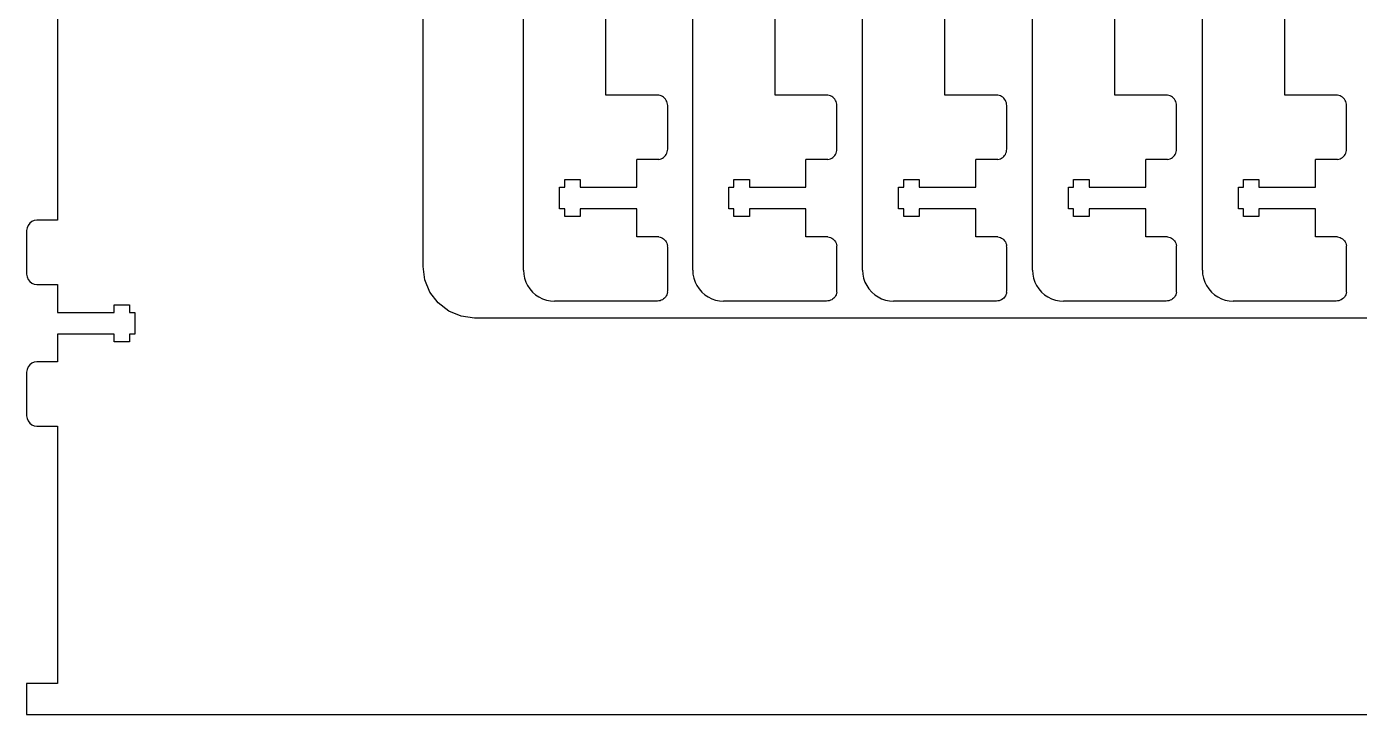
# Model space of a CAD drawing. Header units: metres. Extents: x 2236 to 2658, y -856 to -372.
# Drawn here: x 2236.4 to 2495.3, y -855.7 to -722.1 of the extents above; entities that cross this region are included whole.
import ezdxf

# ---------------------------------------------------------------- set-up
doc = ezdxf.new("R2010")
doc.units = ezdxf.units.M

msp = doc.modelspace()

# ---------------------------------------------------------------- linework, layer by layer
at = {"layer": '2'}
for p, q in [((2313.4, -768.7, 6), (2313.4, -520.7, 6)), ((2242.4, -529.7, 6), (2242.4, -759.7, 6)), ((2236.67, -760.7, 6), (2236.47, -761.18, 6)), ((2236.99, -760.29, 6), (2236.67, -760.7, 6)), ((2237.4, -759.97, 6), (2236.99, -760.29, 6)), ((2237.88, -759.77, 6), (2237.4, -759.97, 6)), ((2238.4, -759.7, 6), (2237.88, -759.77, 6)), ((2242.4, -759.7, 6), (2238.4, -759.7, 6)), ((2236.47, -761.18, 6), (2236.4, -761.7, 6)), ((2236.4, -761.7, 6), (2236.4, -770.2, 6)), ((2313.74, -771.29, 6), (2313.4, -768.7, 6)), ((2236.4, -770.2, 6), (2236.47, -770.72, 6)), ((2236.47, -770.72, 6), (2236.67, -771.2, 6)), ((2236.67, -771.2, 6), (2236.99, -771.61, 6)), ((2314.74, -773.7, 6), (2313.74, -771.29, 6)), ((2236.99, -771.61, 6), (2237.4, -771.93, 6)), ((2237.4, -771.93, 6), (2237.88, -772.13, 6)), ((2237.88, -772.13, 6), (2238.4, -772.2, 6)), ((2238.4, -772.2, 6), (2242.4, -772.2, 6)), ((2242.4, -772.2, 6), (2242.4, -777.6, 6)), ((2316.33, -775.77, 6), (2314.74, -773.7, 6)), ((2253.4, -777.6, 6), (2253.4, -776.1, 6)), ((2253.4, -776.1, 6), (2256.4, -776.1, 6)), ((2256.4, -776.1, 6), (2256.4, -777.6, 6)), ((2318.4, -777.36, 6), (2316.33, -775.77, 6)), ((2242.4, -777.6, 6), (2253.4, -777.6, 6)), ((2256.4, -777.6, 6), (2257.4, -777.6, 6)), ((2257.4, -777.6, 6), (2257.4, -781.8, 6)), ((2320.81, -778.36, 6), (2318.4, -777.36, 6)), ((2323.4, -778.7, 6), (2320.81, -778.36, 6)), ((2571.4, -778.7, 6), (2323.4, -778.7, 6)), ((2253.4, -781.8, 6), (2242.4, -781.8, 6)), ((2242.4, -781.8, 6), (2242.4, -787.2, 6)), ((2253.4, -783.3, 6), (2253.4, -781.8, 6)), ((2257.4, -781.8, 6), (2256.4, -781.8, 6)), ((2256.4, -781.8, 6), (2256.4, -783.3, 6)), ((2256.4, -783.3, 6), (2253.4, -783.3, 6)), ((2236.47, -788.68, 6), (2236.4, -789.2, 6)), ((2236.4, -789.2, 6), (2236.4, -797.7, 6)), ((2236.67, -788.2, 6), (2236.47, -788.68, 6)), ((2236.99, -787.79, 6), (2236.67, -788.2, 6)), ((2237.4, -787.47, 6), (2236.99, -787.79, 6)), ((2237.88, -787.27, 6), (2237.4, -787.47, 6)), ((2238.4, -787.2, 6), (2237.88, -787.27, 6)), ((2242.4, -787.2, 6), (2238.4, -787.2, 6)), ((2236.4, -797.7, 6), (2236.47, -798.22, 6)), ((2236.47, -798.22, 6), (2236.67, -798.7, 6)), ((2236.67, -798.7, 6), (2236.99, -799.11, 6)), ((2236.99, -799.11, 6), (2237.4, -799.43, 6)), ((2237.4, -799.43, 6), (2237.88, -799.63, 6)), ((2237.88, -799.63, 6), (2238.4, -799.7, 6)), ((2238.4, -799.7, 6), (2242.4, -799.7, 6)), ((2242.4, -799.7, 6), (2242.4, -849.7, 6)), ((2242.4, -849.7, 6), (2236.4, -849.7, 6)), ((2236.4, -849.7, 6), (2236.4, -855.7, 6)), ((2236.4, -855.7, 6), (2614.8, -855.7, 6))]:
    msp.add_line(p, q, dxfattribs=at)
at = {"layer": '4'}
for p, q in [((2464.8, -769.4, 6), (2464.8, -661.4, 6)), ((2480.8, -735.4, 6), (2480.8, -695.4, 6)), ((2490.8, -735.4, 6), (2480.8, -735.4, 6)), ((2491.06, -735.42, 6), (2490.8, -735.4, 6)), ((2491.32, -735.47, 6), (2491.06, -735.42, 6)), ((2491.57, -735.55, 6), (2491.32, -735.47, 6)), ((2491.8, -735.67, 6), (2491.57, -735.55, 6)), ((2492.02, -735.81, 6), (2491.8, -735.67, 6)), ((2492.21, -735.99, 6), (2492.02, -735.81, 6)), ((2492.39, -736.18, 6), (2492.21, -735.99, 6)), ((2492.53, -736.4, 6), (2492.39, -736.18, 6)), ((2492.65, -736.63, 6), (2492.53, -736.4, 6)), ((2492.73, -736.88, 6), (2492.65, -736.63, 6)), ((2492.78, -737.14, 6), (2492.73, -736.88, 6)), ((2492.8, -737.4, 6), (2492.78, -737.14, 6)), ((2492.8, -745.9, 6), (2492.8, -737.4, 6)), ((2486.8, -753.3, 6), (2486.8, -747.9, 6)), ((2490.8, -747.9, 6), (2486.8, -747.9, 6)), ((2491.06, -747.88, 6), (2490.8, -747.9, 6)), ((2491.06, -747.88, 6), (2491.32, -747.83, 6)), ((2491.32, -747.83, 6), (2491.57, -747.75, 6)), ((2491.57, -747.75, 6), (2491.8, -747.63, 6)), ((2491.8, -747.63, 6), (2492.02, -747.49, 6)), ((2492.02, -747.49, 6), (2492.21, -747.31, 6)), ((2492.21, -747.31, 6), (2492.39, -747.12, 6)), ((2492.39, -747.12, 6), (2492.53, -746.9, 6)), ((2492.53, -746.9, 6), (2492.65, -746.67, 6)), ((2492.65, -746.67, 6), (2492.73, -746.42, 6)), ((2492.73, -746.42, 6), (2492.78, -746.16, 6)), ((2492.78, -746.16, 6), (2492.8, -745.9, 6)), ((2471.8, -757.5, 6), (2471.8, -753.3, 6)), ((2471.8, -753.3, 6), (2472.8, -753.3, 6)), ((2472.8, -753.3, 6), (2472.8, -751.8, 6)), ((2472.8, -751.8, 6), (2475.8, -751.8, 6)), ((2475.8, -751.8, 6), (2475.8, -753.3, 6)), ((2475.8, -753.3, 6), (2486.8, -753.3, 6)), ((2472.8, -757.5, 6), (2471.8, -757.5, 6)), ((2472.8, -759, 6), (2472.8, -757.5, 6)), ((2486.8, -757.5, 6), (2475.8, -757.5, 6)), ((2475.8, -757.5, 6), (2475.8, -759, 6)), ((2486.8, -762.9, 6), (2486.8, -757.5, 6)), ((2475.8, -759, 6), (2472.8, -759, 6)), ((2490.8, -762.9, 6), (2486.8, -762.9, 6)), ((2491.06, -762.92, 6), (2490.8, -762.9, 6)), ((2491.06, -762.92, 6), (2491.32, -762.97, 6)), ((2491.32, -762.97, 6), (2491.57, -763.05, 6)), ((2491.57, -763.05, 6), (2491.8, -763.17, 6)), ((2491.8, -763.17, 6), (2492.02, -763.31, 6)), ((2492.02, -763.31, 6), (2492.21, -763.49, 6)), ((2492.21, -763.49, 6), (2492.39, -763.68, 6)), ((2492.39, -763.68, 6), (2492.53, -763.9, 6)), ((2492.53, -763.9, 6), (2492.65, -764.13, 6)), ((2492.65, -764.13, 6), (2492.73, -764.38, 6)), ((2492.73, -764.38, 6), (2492.78, -764.64, 6)), ((2492.8, -764.9, 6), (2492.78, -764.64, 6)), ((2492.8, -773.4, 6), (2492.8, -764.9, 6)), ((2464.8, -769.4, 6), (2464.85, -770.18, 6)), ((2464.85, -770.18, 6), (2465, -770.95, 6)), ((2465, -770.95, 6), (2465.26, -771.7, 6)), ((2465.26, -771.7, 6), (2465.6, -772.4, 6)), ((2465.6, -772.4, 6), (2466.04, -773.05, 6)), ((2466.04, -773.05, 6), (2466.56, -773.64, 6)), ((2466.56, -773.64, 6), (2467.15, -774.16, 6)), ((2492.73, -773.92, 6), (2492.65, -774.17, 6)), ((2492.78, -773.66, 6), (2492.73, -773.92, 6)), ((2492.78, -773.66, 6), (2492.8, -773.4, 6)), ((2467.15, -774.16, 6), (2467.8, -774.6, 6)), ((2467.8, -774.6, 6), (2468.5, -774.94, 6)), ((2468.5, -774.94, 6), (2469.25, -775.2, 6)), ((2469.25, -775.2, 6), (2470.02, -775.35, 6)), ((2470.02, -775.35, 6), (2470.8, -775.4, 6)), ((2490.8, -775.4, 6), (2470.8, -775.4, 6)), ((2491.06, -775.38, 6), (2490.8, -775.4, 6)), ((2491.32, -775.33, 6), (2491.06, -775.38, 6)), ((2491.57, -775.25, 6), (2491.32, -775.33, 6)), ((2491.8, -775.13, 6), (2491.57, -775.25, 6)), ((2492.02, -774.99, 6), (2491.8, -775.13, 6)), ((2492.21, -774.81, 6), (2492.02, -774.99, 6)), ((2492.39, -774.62, 6), (2492.21, -774.81, 6)), ((2492.53, -774.4, 6), (2492.39, -774.62, 6)), ((2492.65, -774.17, 6), (2492.53, -774.4, 6))]:
    msp.add_line(p, q, dxfattribs=at)
at = {"layer": '6'}
for p, q in [((2431.8, -769.4, 6), (2431.8, -661.4, 6)), ((2447.8, -735.4, 6), (2447.8, -695.4, 6)), ((2457.8, -735.4, 6), (2447.8, -735.4, 6)), ((2458.06, -735.42, 6), (2457.8, -735.4, 6)), ((2458.32, -735.47, 6), (2458.06, -735.42, 6)), ((2458.57, -735.55, 6), (2458.32, -735.47, 6)), ((2458.8, -735.67, 6), (2458.57, -735.55, 6)), ((2459.02, -735.81, 6), (2458.8, -735.67, 6)), ((2459.21, -735.99, 6), (2459.02, -735.81, 6)), ((2459.39, -736.18, 6), (2459.21, -735.99, 6)), ((2459.53, -736.4, 6), (2459.39, -736.18, 6)), ((2459.65, -736.63, 6), (2459.53, -736.4, 6)), ((2459.73, -736.88, 6), (2459.65, -736.63, 6)), ((2459.78, -737.14, 6), (2459.73, -736.88, 6)), ((2459.8, -737.4, 6), (2459.78, -737.14, 6)), ((2459.8, -745.9, 6), (2459.8, -737.4, 6)), ((2453.8, -753.3, 6), (2453.8, -747.9, 6)), ((2457.8, -747.9, 6), (2453.8, -747.9, 6)), ((2458.06, -747.88, 6), (2457.8, -747.9, 6)), ((2458.06, -747.88, 6), (2458.32, -747.83, 6)), ((2458.32, -747.83, 6), (2458.57, -747.75, 6)), ((2458.57, -747.75, 6), (2458.8, -747.63, 6)), ((2458.8, -747.63, 6), (2459.02, -747.49, 6)), ((2459.02, -747.49, 6), (2459.21, -747.31, 6)), ((2459.21, -747.31, 6), (2459.39, -747.12, 6)), ((2459.39, -747.12, 6), (2459.53, -746.9, 6)), ((2459.53, -746.9, 6), (2459.65, -746.67, 6)), ((2459.65, -746.67, 6), (2459.73, -746.42, 6)), ((2459.73, -746.42, 6), (2459.78, -746.16, 6)), ((2459.78, -746.16, 6), (2459.8, -745.9, 6)), ((2438.8, -757.5, 6), (2438.8, -753.3, 6)), ((2438.8, -753.3, 6), (2439.8, -753.3, 6)), ((2439.8, -753.3, 6), (2439.8, -751.8, 6)), ((2439.8, -751.8, 6), (2442.8, -751.8, 6)), ((2442.8, -751.8, 6), (2442.8, -753.3, 6)), ((2442.8, -753.3, 6), (2453.8, -753.3, 6)), ((2439.8, -757.5, 6), (2438.8, -757.5, 6)), ((2439.8, -759, 6), (2439.8, -757.5, 6)), ((2453.8, -757.5, 6), (2442.8, -757.5, 6)), ((2442.8, -757.5, 6), (2442.8, -759, 6)), ((2453.8, -762.9, 6), (2453.8, -757.5, 6)), ((2442.8, -759, 6), (2439.8, -759, 6)), ((2457.8, -762.9, 6), (2453.8, -762.9, 6)), ((2458.06, -762.92, 6), (2457.8, -762.9, 6)), ((2458.06, -762.92, 6), (2458.32, -762.97, 6)), ((2458.32, -762.97, 6), (2458.57, -763.05, 6)), ((2458.57, -763.05, 6), (2458.8, -763.17, 6)), ((2458.8, -763.17, 6), (2459.02, -763.31, 6)), ((2459.02, -763.31, 6), (2459.21, -763.49, 6)), ((2459.21, -763.49, 6), (2459.39, -763.68, 6)), ((2459.39, -763.68, 6), (2459.53, -763.9, 6)), ((2459.53, -763.9, 6), (2459.65, -764.13, 6)), ((2459.65, -764.13, 6), (2459.73, -764.38, 6)), ((2459.73, -764.38, 6), (2459.78, -764.64, 6)), ((2459.8, -764.9, 6), (2459.78, -764.64, 6)), ((2459.8, -773.4, 6), (2459.8, -764.9, 6)), ((2431.8, -769.4, 6), (2431.85, -770.18, 6)), ((2431.85, -770.18, 6), (2432, -770.95, 6)), ((2432, -770.95, 6), (2432.26, -771.7, 6)), ((2432.26, -771.7, 6), (2432.6, -772.4, 6)), ((2432.6, -772.4, 6), (2433.04, -773.05, 6)), ((2433.04, -773.05, 6), (2433.56, -773.64, 6)), ((2433.56, -773.64, 6), (2434.15, -774.16, 6)), ((2459.73, -773.92, 6), (2459.65, -774.17, 6)), ((2459.78, -773.66, 6), (2459.73, -773.92, 6)), ((2459.78, -773.66, 6), (2459.8, -773.4, 6)), ((2434.15, -774.16, 6), (2434.8, -774.6, 6)), ((2434.8, -774.6, 6), (2435.5, -774.94, 6)), ((2435.5, -774.94, 6), (2436.25, -775.2, 6)), ((2436.25, -775.2, 6), (2437.02, -775.35, 6)), ((2437.02, -775.35, 6), (2437.8, -775.4, 6)), ((2457.8, -775.4, 6), (2437.8, -775.4, 6)), ((2458.06, -775.38, 6), (2457.8, -775.4, 6)), ((2458.32, -775.33, 6), (2458.06, -775.38, 6)), ((2458.57, -775.25, 6), (2458.32, -775.33, 6)), ((2458.8, -775.13, 6), (2458.57, -775.25, 6)), ((2459.02, -774.99, 6), (2458.8, -775.13, 6)), ((2459.21, -774.81, 6), (2459.02, -774.99, 6)), ((2459.39, -774.62, 6), (2459.21, -774.81, 6)), ((2459.53, -774.4, 6), (2459.39, -774.62, 6)), ((2459.65, -774.17, 6), (2459.53, -774.4, 6))]:
    msp.add_line(p, q, dxfattribs=at)
at = {"layer": '7'}
for p, q in [((2332.93, -769.4, 6), (2332.93, -661.4, 6)), ((2348.93, -735.4, 6), (2348.93, -695.4, 6)), ((2358.93, -735.4, 6), (2348.93, -735.4, 6)), ((2359.19, -735.42, 6), (2358.93, -735.4, 6)), ((2359.45, -735.47, 6), (2359.19, -735.42, 6)), ((2359.69, -735.55, 6), (2359.45, -735.47, 6)), ((2359.93, -735.67, 6), (2359.69, -735.55, 6)), ((2360.15, -735.81, 6), (2359.93, -735.67, 6)), ((2360.34, -735.99, 6), (2360.15, -735.81, 6)), ((2360.52, -736.18, 6), (2360.34, -735.99, 6)), ((2360.66, -736.4, 6), (2360.52, -736.18, 6)), ((2360.78, -736.63, 6), (2360.66, -736.4, 6)), ((2360.86, -736.88, 6), (2360.78, -736.63, 6)), ((2360.91, -737.14, 6), (2360.86, -736.88, 6)), ((2360.93, -737.4, 6), (2360.91, -737.14, 6)), ((2360.93, -745.9, 6), (2360.93, -737.4, 6)), ((2354.93, -753.3, 6), (2354.93, -747.9, 6)), ((2358.93, -747.9, 6), (2354.93, -747.9, 6)), ((2359.19, -747.88, 6), (2358.93, -747.9, 6)), ((2359.19, -747.88, 6), (2359.45, -747.83, 6)), ((2359.45, -747.83, 6), (2359.69, -747.75, 6)), ((2359.69, -747.75, 6), (2359.93, -747.63, 6)), ((2359.93, -747.63, 6), (2360.15, -747.49, 6)), ((2360.15, -747.49, 6), (2360.34, -747.31, 6)), ((2360.34, -747.31, 6), (2360.52, -747.12, 6)), ((2360.52, -747.12, 6), (2360.66, -746.9, 6)), ((2360.66, -746.9, 6), (2360.78, -746.67, 6)), ((2360.78, -746.67, 6), (2360.86, -746.42, 6)), ((2360.86, -746.42, 6), (2360.91, -746.16, 6)), ((2360.91, -746.16, 6), (2360.93, -745.9, 6)), ((2339.93, -757.5, 6), (2339.93, -753.3, 6)), ((2339.93, -753.3, 6), (2340.93, -753.3, 6)), ((2340.93, -753.3, 6), (2340.93, -751.8, 6)), ((2340.93, -751.8, 6), (2343.93, -751.8, 6)), ((2343.93, -751.8, 6), (2343.93, -753.3, 6)), ((2343.93, -753.3, 6), (2354.93, -753.3, 6)), ((2340.93, -757.5, 6), (2339.93, -757.5, 6)), ((2340.93, -759, 6), (2340.93, -757.5, 6)), ((2354.93, -757.5, 6), (2343.93, -757.5, 6)), ((2343.93, -757.5, 6), (2343.93, -759, 6)), ((2354.93, -762.9, 6), (2354.93, -757.5, 6)), ((2343.93, -759, 6), (2340.93, -759, 6)), ((2358.93, -762.9, 6), (2354.93, -762.9, 6)), ((2359.19, -762.92, 6), (2358.93, -762.9, 6)), ((2359.19, -762.92, 6), (2359.45, -762.97, 6)), ((2359.45, -762.97, 6), (2359.69, -763.05, 6)), ((2359.69, -763.05, 6), (2359.93, -763.17, 6)), ((2359.93, -763.17, 6), (2360.15, -763.31, 6)), ((2360.15, -763.31, 6), (2360.34, -763.49, 6)), ((2360.34, -763.49, 6), (2360.52, -763.68, 6)), ((2360.52, -763.68, 6), (2360.66, -763.9, 6)), ((2360.66, -763.9, 6), (2360.78, -764.13, 6)), ((2360.78, -764.13, 6), (2360.86, -764.38, 6)), ((2360.86, -764.38, 6), (2360.91, -764.64, 6)), ((2360.93, -764.9, 6), (2360.91, -764.64, 6)), ((2360.93, -773.4, 6), (2360.93, -764.9, 6)), ((2332.93, -769.4, 6), (2332.98, -770.18, 6)), ((2332.98, -770.18, 6), (2333.13, -770.95, 6)), ((2333.13, -770.95, 6), (2333.39, -771.7, 6)), ((2333.39, -771.7, 6), (2333.73, -772.4, 6)), ((2333.73, -772.4, 6), (2334.17, -773.05, 6)), ((2334.17, -773.05, 6), (2334.69, -773.64, 6)), ((2334.69, -773.64, 6), (2335.28, -774.16, 6)), ((2360.86, -773.92, 6), (2360.78, -774.17, 6)), ((2360.91, -773.66, 6), (2360.86, -773.92, 6)), ((2360.91, -773.66, 6), (2360.93, -773.4, 6)), ((2335.28, -774.16, 6), (2335.93, -774.6, 6)), ((2335.93, -774.6, 6), (2336.63, -774.94, 6)), ((2336.63, -774.94, 6), (2337.38, -775.2, 6)), ((2337.38, -775.2, 6), (2338.15, -775.35, 6)), ((2338.15, -775.35, 6), (2338.93, -775.4, 6)), ((2358.93, -775.4, 6), (2338.93, -775.4, 6)), ((2359.19, -775.38, 6), (2358.93, -775.4, 6)), ((2359.45, -775.33, 6), (2359.19, -775.38, 6)), ((2359.69, -775.25, 6), (2359.45, -775.33, 6)), ((2359.93, -775.13, 6), (2359.69, -775.25, 6)), ((2360.15, -774.99, 6), (2359.93, -775.13, 6)), ((2360.34, -774.81, 6), (2360.15, -774.99, 6)), ((2360.52, -774.62, 6), (2360.34, -774.81, 6)), ((2360.66, -774.4, 6), (2360.52, -774.62, 6)), ((2360.78, -774.17, 6), (2360.66, -774.4, 6))]:
    msp.add_line(p, q, dxfattribs=at)
at = {"layer": '8'}
for p, q in [((2398.8, -769.4, 6), (2398.8, -661.4, 6)), ((2414.8, -735.4, 6), (2414.8, -695.4, 6)), ((2424.8, -735.4, 6), (2414.8, -735.4, 6)), ((2425.06, -735.42, 6), (2424.8, -735.4, 6)), ((2425.32, -735.47, 6), (2425.06, -735.42, 6)), ((2425.57, -735.55, 6), (2425.32, -735.47, 6)), ((2425.8, -735.67, 6), (2425.57, -735.55, 6)), ((2426.02, -735.81, 6), (2425.8, -735.67, 6)), ((2426.21, -735.99, 6), (2426.02, -735.81, 6)), ((2426.39, -736.18, 6), (2426.21, -735.99, 6)), ((2426.53, -736.4, 6), (2426.39, -736.18, 6)), ((2426.65, -736.63, 6), (2426.53, -736.4, 6)), ((2426.73, -736.88, 6), (2426.65, -736.63, 6)), ((2426.78, -737.14, 6), (2426.73, -736.88, 6)), ((2426.8, -737.4, 6), (2426.78, -737.14, 6)), ((2426.8, -745.9, 6), (2426.8, -737.4, 6)), ((2420.8, -753.3, 6), (2420.8, -747.9, 6)), ((2424.8, -747.9, 6), (2420.8, -747.9, 6)), ((2425.06, -747.88, 6), (2424.8, -747.9, 6)), ((2425.06, -747.88, 6), (2425.32, -747.83, 6)), ((2425.32, -747.83, 6), (2425.57, -747.75, 6)), ((2425.57, -747.75, 6), (2425.8, -747.63, 6)), ((2425.8, -747.63, 6), (2426.02, -747.49, 6)), ((2426.02, -747.49, 6), (2426.21, -747.31, 6)), ((2426.21, -747.31, 6), (2426.39, -747.12, 6)), ((2426.39, -747.12, 6), (2426.53, -746.9, 6)), ((2426.53, -746.9, 6), (2426.65, -746.67, 6)), ((2426.65, -746.67, 6), (2426.73, -746.42, 6)), ((2426.73, -746.42, 6), (2426.78, -746.16, 6)), ((2426.78, -746.16, 6), (2426.8, -745.9, 6)), ((2405.8, -757.5, 6), (2405.8, -753.3, 6)), ((2405.8, -753.3, 6), (2406.8, -753.3, 6)), ((2406.8, -753.3, 6), (2406.8, -751.8, 6)), ((2406.8, -751.8, 6), (2409.8, -751.8, 6)), ((2409.8, -751.8, 6), (2409.8, -753.3, 6)), ((2409.8, -753.3, 6), (2420.8, -753.3, 6)), ((2406.8, -757.5, 6), (2405.8, -757.5, 6)), ((2406.8, -759, 6), (2406.8, -757.5, 6)), ((2420.8, -757.5, 6), (2409.8, -757.5, 6)), ((2409.8, -757.5, 6), (2409.8, -759, 6)), ((2420.8, -762.9, 6), (2420.8, -757.5, 6)), ((2409.8, -759, 6), (2406.8, -759, 6)), ((2424.8, -762.9, 6), (2420.8, -762.9, 6)), ((2425.06, -762.92, 6), (2424.8, -762.9, 6)), ((2425.06, -762.92, 6), (2425.32, -762.97, 6)), ((2425.32, -762.97, 6), (2425.57, -763.05, 6)), ((2425.57, -763.05, 6), (2425.8, -763.17, 6)), ((2425.8, -763.17, 6), (2426.02, -763.31, 6)), ((2426.02, -763.31, 6), (2426.21, -763.49, 6)), ((2426.21, -763.49, 6), (2426.39, -763.68, 6)), ((2426.39, -763.68, 6), (2426.53, -763.9, 6)), ((2426.53, -763.9, 6), (2426.65, -764.13, 6)), ((2426.65, -764.13, 6), (2426.73, -764.38, 6)), ((2426.73, -764.38, 6), (2426.78, -764.64, 6)), ((2426.8, -764.9, 6), (2426.78, -764.64, 6)), ((2426.8, -773.4, 6), (2426.8, -764.9, 6)), ((2398.8, -769.4, 6), (2398.85, -770.18, 6)), ((2398.85, -770.18, 6), (2399, -770.95, 6)), ((2399, -770.95, 6), (2399.26, -771.7, 6)), ((2399.26, -771.7, 6), (2399.6, -772.4, 6)), ((2399.6, -772.4, 6), (2400.04, -773.05, 6)), ((2400.04, -773.05, 6), (2400.56, -773.64, 6)), ((2400.56, -773.64, 6), (2401.15, -774.16, 6)), ((2426.73, -773.92, 6), (2426.65, -774.17, 6)), ((2426.78, -773.66, 6), (2426.73, -773.92, 6)), ((2426.78, -773.66, 6), (2426.8, -773.4, 6)), ((2401.15, -774.16, 6), (2401.8, -774.6, 6)), ((2401.8, -774.6, 6), (2402.5, -774.94, 6)), ((2402.5, -774.94, 6), (2403.25, -775.2, 6)), ((2403.25, -775.2, 6), (2404.02, -775.35, 6)), ((2404.02, -775.35, 6), (2404.8, -775.4, 6)), ((2424.8, -775.4, 6), (2404.8, -775.4, 6)), ((2425.06, -775.38, 6), (2424.8, -775.4, 6)), ((2425.32, -775.33, 6), (2425.06, -775.38, 6)), ((2425.57, -775.25, 6), (2425.32, -775.33, 6)), ((2425.8, -775.13, 6), (2425.57, -775.25, 6)), ((2426.02, -774.99, 6), (2425.8, -775.13, 6)), ((2426.21, -774.81, 6), (2426.02, -774.99, 6)), ((2426.39, -774.62, 6), (2426.21, -774.81, 6)), ((2426.53, -774.4, 6), (2426.39, -774.62, 6)), ((2426.65, -774.17, 6), (2426.53, -774.4, 6))]:
    msp.add_line(p, q, dxfattribs=at)
at = {"layer": '9'}
for p, q in [((2365.8, -769.4, 6), (2365.8, -661.4, 6)), ((2381.8, -735.4, 6), (2381.8, -695.4, 6)), ((2391.8, -735.4, 6), (2381.8, -735.4, 6)), ((2392.06, -735.42, 6), (2391.8, -735.4, 6)), ((2392.32, -735.47, 6), (2392.06, -735.42, 6)), ((2392.57, -735.55, 6), (2392.32, -735.47, 6)), ((2392.8, -735.67, 6), (2392.57, -735.55, 6)), ((2393.02, -735.81, 6), (2392.8, -735.67, 6)), ((2393.21, -735.99, 6), (2393.02, -735.81, 6)), ((2393.39, -736.18, 6), (2393.21, -735.99, 6)), ((2393.53, -736.4, 6), (2393.39, -736.18, 6)), ((2393.65, -736.63, 6), (2393.53, -736.4, 6)), ((2393.73, -736.88, 6), (2393.65, -736.63, 6)), ((2393.78, -737.14, 6), (2393.73, -736.88, 6)), ((2393.8, -737.4, 6), (2393.78, -737.14, 6)), ((2393.8, -745.9, 6), (2393.8, -737.4, 6)), ((2391.8, -747.9, 6), (2387.8, -747.9, 6)), ((2387.8, -753.3, 6), (2387.8, -747.9, 6)), ((2392.06, -747.88, 6), (2391.8, -747.9, 6)), ((2392.06, -747.88, 6), (2392.32, -747.83, 6)), ((2392.32, -747.83, 6), (2392.57, -747.75, 6)), ((2392.57, -747.75, 6), (2392.8, -747.63, 6)), ((2392.8, -747.63, 6), (2393.02, -747.49, 6)), ((2393.02, -747.49, 6), (2393.21, -747.31, 6)), ((2393.21, -747.31, 6), (2393.39, -747.12, 6)), ((2393.39, -747.12, 6), (2393.53, -746.9, 6)), ((2393.53, -746.9, 6), (2393.65, -746.67, 6)), ((2393.65, -746.67, 6), (2393.73, -746.42, 6)), ((2393.73, -746.42, 6), (2393.78, -746.16, 6)), ((2393.78, -746.16, 6), (2393.8, -745.9, 6)), ((2372.8, -757.5, 6), (2372.8, -753.3, 6)), ((2372.8, -753.3, 6), (2373.8, -753.3, 6)), ((2373.8, -751.8, 6), (2376.8, -751.8, 6)), ((2373.8, -753.3, 6), (2373.8, -751.8, 6)), ((2376.8, -751.8, 6), (2376.8, -753.3, 6)), ((2376.8, -753.3, 6), (2387.8, -753.3, 6)), ((2373.8, -757.5, 6), (2372.8, -757.5, 6)), ((2373.8, -759, 6), (2373.8, -757.5, 6)), ((2376.8, -757.5, 6), (2376.8, -759, 6)), ((2387.8, -757.5, 6), (2376.8, -757.5, 6)), ((2387.8, -762.9, 6), (2387.8, -757.5, 6)), ((2376.8, -759, 6), (2373.8, -759, 6)), ((2391.8, -762.9, 6), (2387.8, -762.9, 6)), ((2392.06, -762.92, 6), (2391.8, -762.9, 6)), ((2392.06, -762.92, 6), (2392.32, -762.97, 6)), ((2392.32, -762.97, 6), (2392.57, -763.05, 6)), ((2392.57, -763.05, 6), (2392.8, -763.17, 6)), ((2392.8, -763.17, 6), (2393.02, -763.31, 6)), ((2393.02, -763.31, 6), (2393.21, -763.49, 6)), ((2393.21, -763.49, 6), (2393.39, -763.68, 6)), ((2393.39, -763.68, 6), (2393.53, -763.9, 6)), ((2393.53, -763.9, 6), (2393.65, -764.13, 6)), ((2393.65, -764.13, 6), (2393.73, -764.38, 6)), ((2393.73, -764.38, 6), (2393.78, -764.64, 6)), ((2393.8, -764.9, 6), (2393.78, -764.64, 6)), ((2393.8, -773.4, 6), (2393.8, -764.9, 6)), ((2365.8, -769.4, 6), (2365.85, -770.18, 6)), ((2365.85, -770.18, 6), (2366, -770.95, 6)), ((2366, -770.95, 6), (2366.26, -771.7, 6)), ((2366.26, -771.7, 6), (2366.6, -772.4, 6)), ((2366.6, -772.4, 6), (2367.04, -773.05, 6)), ((2367.04, -773.05, 6), (2367.56, -773.64, 6)), ((2367.56, -773.64, 6), (2368.15, -774.16, 6)), ((2393.73, -773.92, 6), (2393.65, -774.17, 6)), ((2393.78, -773.66, 6), (2393.73, -773.92, 6)), ((2393.78, -773.66, 6), (2393.8, -773.4, 6)), ((2368.15, -774.16, 6), (2368.8, -774.6, 6)), ((2368.8, -774.6, 6), (2369.5, -774.94, 6)), ((2369.5, -774.94, 6), (2370.25, -775.2, 6)), ((2370.25, -775.2, 6), (2371.02, -775.35, 6)), ((2371.02, -775.35, 6), (2371.8, -775.4, 6)), ((2391.8, -775.4, 6), (2371.8, -775.4, 6)), ((2392.06, -775.38, 6), (2391.8, -775.4, 6)), ((2392.32, -775.33, 6), (2392.06, -775.38, 6)), ((2392.57, -775.25, 6), (2392.32, -775.33, 6)), ((2392.8, -775.13, 6), (2392.57, -775.25, 6)), ((2393.02, -774.99, 6), (2392.8, -775.13, 6)), ((2393.21, -774.81, 6), (2393.02, -774.99, 6)), ((2393.39, -774.62, 6), (2393.21, -774.81, 6)), ((2393.53, -774.4, 6), (2393.39, -774.62, 6)), ((2393.65, -774.17, 6), (2393.53, -774.4, 6))]:
    msp.add_line(p, q, dxfattribs=at)

doc.saveas('drawing.dxf')
